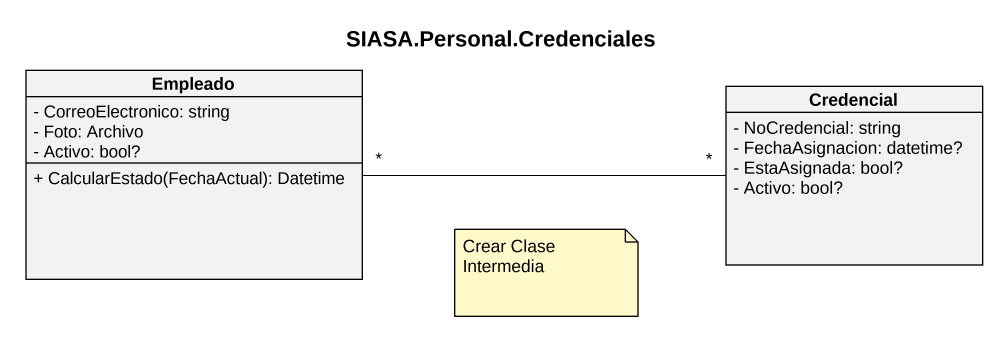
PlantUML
@startuml
title SIASA.Personal.Credenciales
hide circle
hide empty members
skinparam classAttributeIconSize 0
class Empleado {
  - CorreoElectronico: string
  - Foto: Archivo
  - Activo: bool?
  + CalcularEstado(FechaActual): Datetime
}
class Credencial {
  - NoCredencial: string
  - FechaAsignacion: datetime?
  - EstaAsignada: bool?
  - Activo: bool?
}
Empleado "*" -right- "*" Credencial
note as N1
  Crear Clase Intermedia
end note
@enduml
